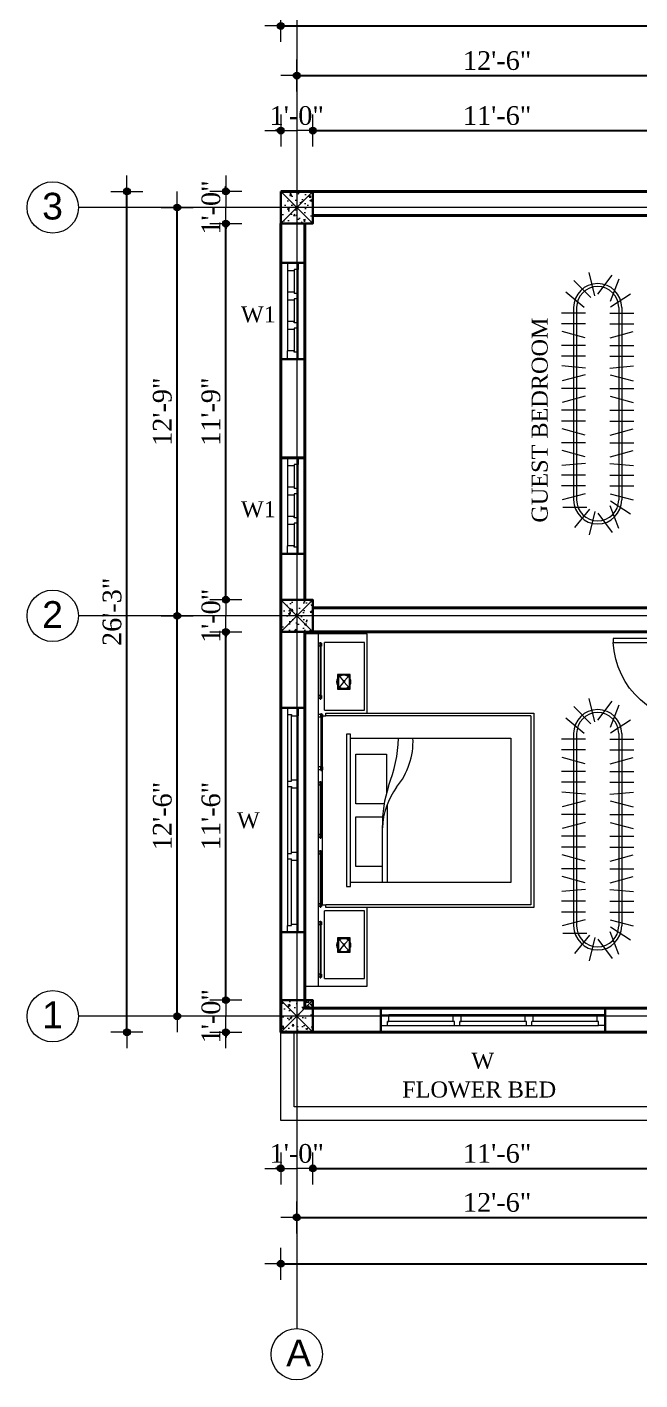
# Model space of a CAD drawing. Header units: inches. Extents: x 897 to 49934, y -34925 to -18564.
# Drawn here: x 24386 to 24616, y -29790 to -29284 of the extents above; entities that cross this region are included whole.
import ezdxf

# ---------------------------------------------------------------- set-up
doc = ezdxf.new("R2010")
doc.units = ezdxf.units.IN
doc.header["$LTSCALE"] = 35
doc.header["$MEASUREMENT"] = 0
doc.header["$PDMODE"] = 34
doc.linetypes.add('ACAD_ISO04W100', pattern=[30, 24, -3, 0, -3])
for name, color, linetype, lineweight in [('SES- Door&Window', 21, 'Continuous', 15), ('SES-DIMENSION', 142, 'Continuous', 13), ('SES-Furniture', 45, 'Continuous', 5), ('SES-grid', 7, 'ACAD_ISO04W100', 9), ('SES-HACTH', 8, 'Continuous', 13), ('SES-REBARS', 1, 'Continuous', 40), ('SES-Staircase', 134, 'Continuous', 13), ('SES-TEXT', 3, 'Continuous', 20), ('SES-Wall Plan', 6, 'Continuous', 30)]:
    doc.layers.add(name, color=color, linetype=linetype, lineweight=lineweight)
doc.styles.add('7 INCH', font='times.ttf', dxfattribs={"height": 7})
doc.styles.add('SES-ARAIL', font='times.ttf', dxfattribs={"height": 6})
doc.styles.add('style1', font='arial.ttf')
doc.dimstyles.new('7 INCH', dxfattribs={"dimscale": 0, "dimtxt": 7, "dimasz": 1, "dimexe": 2, "dimexo": 9, "dimgap": 2, "dimtad": 1, "dimdec": 0, "dimzin": 3, "dimdsep": 46, "dimlunit": 4, "dimtxsty": '7 INCH', "dimblk": 'DIM', "dimcen": 3, "dimdle": 3, "dimse1": 1, "dimse2": 1, "dimclrd": 256, "dimclre": 256, "dimclrt": 7, "dimadec": 1, "dimazin": 2, "dimtfac": 1, "dimtdec": 0, "dimtix": 1, "dimtofl": 0, "dimtmove": 2, "dimatfit": 3, "dimldrblk": 'ARW', "dimfxl": 2, "dimfrac": 2, "dimtolj": 2, "dimtzin": 0, "dimarcsym": 0})

# ---------------------------------------------------------------- blocks, each defined once
blk = doc.blocks.new('c11')
at = {"layer": 'SES-HACTH', "linetype": 'ByBlock'}
h = blk.add_hatch(dxfattribs=at)
h.set_pattern_fill('AR-CONC', color=256)
h.set_pattern_definition([(50, (-20422.33, 19414.4167), (7.1726018, -0.6275213), [0.75, -8.25]), (355, (-20422.33, 19414.417), (-1.3875133, 7.5219213), [0.6, -6.6]), (100.451444, (-20421.732, 19414.3644), (5.7850885, 6.8943999), [0.637402, -7.0114211]), (46.1842, (-20422.33, 19416.417), (10.6724133, -1.6551928), [1.125, -12.375]), (96.635635, (-20421.441, 19416.279), (9.3466195, 9.741186), [0.9561034, -10.5171376]), (351.184164, (-20422.33, 19416.417), (9.3466195, 9.741186), [0.9, -9.9]), (21, (-20421.33, 19415.9167), (5.9690705, -4.0261889), [0.75, -8.25]), (326, (-20421.33, 19415.917), (2.4331533, 7.2515005), [0.6, -6.6]), (71.451445, (-20420.8325, 19415.581), (8.4022238, 3.2253115), [0.6374019, -7.0114211]), (37.5, (-20422.33, 19414.4167), (0.12159855, 3.32893854), [0, -6.52, 0, -6.7, 0, -6.625]), (7.5, (-20422.33, 19414.4167), (2.63069537, 3.9441171), [0, -3.82, 0, -6.37, 0, -2.525]), (327.5, (-20424.56, 19414.4167), (5.33822436, -0.22554872), [0, -2.5, 0, -7.8, 0, -10.35]), (317.5, (-20425.56, 19414.4167), (5.8318617, 1.0010498), [0, -3.25, 0, -5.18, 0, -7.35])])
h.paths.add_polyline_path([(-6, 6), (-6, -6), (6, -6), (6, 6)])
for p, q in [((-6, 6), (6, -6)), ((6, 6), (-6, -6))]:
    blk.add_line(p, q, dxfattribs=at)
at = {"layer": 'SES-Wall Plan', "linetype": 'ByBlock'}
blk.add_lwpolyline([(-6, 6), (6, 6), (6, -6), (-6, -6)], close=True, dxfattribs=at)
blk = doc.blocks.new('6H')
at = {"layer": 'SES- Door&Window'}
for p, q in [((-78, -2.5), (-75.5, -2.5)), ((-75.5, -2.5), (3.5, -2.5)), ((-75.5, -2.5), (-75.5, -4)), ((-75.5, -4), (-75, -4)), ((-50.5, -4), (-75.5, -4)), ((-75, -4), (-75, -6.5)), ((-51, -4), (-51, -6.5)), ((-50.5, -2.5), (-50.5, -4)), ((-48.5, -2.5), (-48.5, -4)), ((-48.5, -4), (-48, -4)), ((-23.5, -4), (-48.5, -4)), ((-48, -4), (-48, -6.5)), ((-24, -4), (-24, -6.5)), ((-23.5, -4), (-24, -4)), ((-23.5, -2.5), (-23.5, -4)), ((-21.5, -2.5), (-21.5, -4)), ((3, -4), (-21.5, -4)), ((-21, -4), (-21, -6.5)), ((3, -4), (3, -6.5)), ((3.5, -4), (3, -4)), ((6, -2.5), (3.5, -2.5)), ((3.5, -2.5), (3.5, -4)), ((-78, -6.5), (-75, -6.5)), ((3, -6.5), (-75, -6.5)), ((6, -6.5), (3, -6.5))]:
    blk.add_line(p, q, dxfattribs=at)
at = {"layer": 'SES-Wall Plan'}
for p, q in [((-78, -9), (-78, 0)), ((-78, -9), (-78, 0)), ((6, -9), (6, 0))]:
    blk.add_line(p, q, dxfattribs=at)
blk.add_lwpolyline([(6, 0), (-78, 0), (-78, -9), (6, -9)], close=True, dxfattribs=at)
blk = doc.blocks.new('DIM')
at = {"layer": 'SES-DIMENSION'}
h = blk.add_hatch(color=256, dxfattribs=at)
h.paths.add_polyline_path([(0, 1.28), (0, 0), (1.28, 0, 0.414214)])
h.paths.add_polyline_path([(1.28, 0), (0, 0), (0, -1.28, 0.414214)])
h.paths.add_polyline_path([(0, 0), (-1.28, 0, 0.414214), (0, -1.28)])
h.paths.add_polyline_path([(0, 1.28, 0.414214), (-1.28, 0), (0, 0)])
for p, q in [((0, 6), (0, -6)), ((-6, 0), (6, 0))]:
    blk.add_line(p, q, dxfattribs=at)
blk.add_circle((0, 0), 1.28, dxfattribs=at)
blk = doc.blocks.new('*D838')
at = {"layer": 'Defpoints', "color": 0, "linetype": 'ByBlock', "transparency": 16777216}
for p in [(24481.17, -29660.13), (24493.17, -29660.13), (24493.17, -29711.12)]:
    blk.add_point(p, dxfattribs=at)
at = {"layer": 'SES-DIMENSION', "linetype": 'ByBlock', "lineweight": -2, "transparency": 16777216}
for p, q in [((24480.17, -29711.12), (24479.17, -29711.12)), ((24494.17, -29711.12), (24495.17, -29711.12))]:
    blk.add_line(p, q, dxfattribs=at)
blk.add_blockref('DIM', (24481.17, -29711.12), dxfattribs=at)
at = {"layer": 'SES-DIMENSION', "linetype": 'ByBlock', "lineweight": -2, "transparency": 16777216, "rotation": 180}
blk.add_blockref('DIM', (24493.17, -29711.12), dxfattribs=at)
at = {"layer": 'SES-DIMENSION', "color": 7, "linetype": 'ByBlock', "transparency": 16777216, "insert": (24487.17, -29705.56), "char_height": 7, "attachment_point": 5, "style": '7 INCH'}
blk.add_mtext('\\A2;1\'-0"', dxfattribs=at)
blk = doc.blocks.new('ARW')
at = {"layer": 'SES-DIMENSION'}
blk.add_lwpolyline([(10, 0, 0, 6, 0), (0, 0, 0, 0, 0), (10, 0, 0, 0, 0)], format="xyseb", dxfattribs=at)
blk = doc.blocks.new('*D839')
at = {"layer": 'Defpoints', "color": 0, "linetype": 'ByBlock', "transparency": 16777216}
for p in [(24493.17, -29660.13), (24631.17, -29660.13), (24631.17, -29711.12)]:
    blk.add_point(p, dxfattribs=at)
at = {"layer": 'SES-DIMENSION', "linetype": 'ByBlock', "lineweight": -2, "transparency": 16777216}
blk.add_line((24494.17, -29711.12), (24630.17, -29711.12), dxfattribs=at)
at = {"layer": 'SES-DIMENSION', "linetype": 'ByBlock', "lineweight": -2, "transparency": 16777216, "rotation": 180}
blk.add_blockref('DIM', (24493.17, -29711.12), dxfattribs=at)
at = {"layer": 'SES-DIMENSION', "linetype": 'ByBlock', "lineweight": -2, "transparency": 16777216}
blk.add_blockref('DIM', (24631.17, -29711.12), dxfattribs=at)
at = {"layer": 'SES-DIMENSION', "color": 7, "linetype": 'ByBlock', "transparency": 16777216, "insert": (24562.17, -29705.56), "char_height": 7, "attachment_point": 5, "style": '7 INCH'}
blk.add_mtext('\\A2;11\'-6"', dxfattribs=at)
blk = doc.blocks.new('*D845')
at = {"layer": 'Defpoints', "color": 0, "linetype": 'ByBlock', "transparency": 16777216}
for p in [(24487.17, -29660.13), (24637.17, -29660.13), (24637.17, -29729.46)]:
    blk.add_point(p, dxfattribs=at)
at = {"layer": 'SES-DIMENSION', "linetype": 'ByBlock', "lineweight": -2, "transparency": 16777216}
blk.add_line((24488.17, -29729.46), (24636.17, -29729.46), dxfattribs=at)
at = {"layer": 'SES-DIMENSION', "linetype": 'ByBlock', "lineweight": -2, "transparency": 16777216, "rotation": 180}
blk.add_blockref('DIM', (24487.17, -29729.46), dxfattribs=at)
at = {"layer": 'SES-DIMENSION', "linetype": 'ByBlock', "lineweight": -2, "transparency": 16777216}
blk.add_blockref('DIM', (24637.17, -29729.46), dxfattribs=at)
at = {"layer": 'SES-DIMENSION', "color": 7, "linetype": 'ByBlock', "transparency": 16777216, "insert": (24562.17, -29723.9), "char_height": 7, "attachment_point": 5, "style": '7 INCH'}
blk.add_mtext('\\A2;12\'-6"', dxfattribs=at)
blk = doc.blocks.new('*D848')
at = {"layer": 'Defpoints', "color": 0, "linetype": 'ByBlock', "transparency": 16777216}
for p in [(24481.17, -29660.13), (24931.17, -29660.13), (24931.17, -29746.83)]:
    blk.add_point(p, dxfattribs=at)
at = {"layer": 'SES-DIMENSION', "linetype": 'ByBlock', "lineweight": -2, "transparency": 16777216}
blk.add_line((24482.17, -29746.83), (24930.17, -29746.83), dxfattribs=at)
at = {"layer": 'SES-DIMENSION', "linetype": 'ByBlock', "lineweight": -2, "transparency": 16777216, "rotation": 180}
blk.add_blockref('DIM', (24481.17, -29746.83), dxfattribs=at)
at = {"layer": 'SES-DIMENSION', "linetype": 'ByBlock', "lineweight": -2, "transparency": 16777216}
blk.add_blockref('DIM', (24931.17, -29746.83), dxfattribs=at)
at = {"layer": 'SES-DIMENSION', "color": 7, "linetype": 'ByBlock', "transparency": 16777216, "insert": (24706.17, -29741.26), "char_height": 7, "attachment_point": 5, "style": '7 INCH'}
blk.add_mtext('\\A2;37\'-6"', dxfattribs=at)
blk = doc.blocks.new('*D849')
at = {"layer": 'Defpoints', "color": 0, "linetype": 'ByBlock', "transparency": 16777216}
for p in [(24460.61, -29648.13), (24481.17, -29648.13), (24481.17, -29660.13)]:
    blk.add_point(p, dxfattribs=at)
at = {"layer": 'SES-DIMENSION', "linetype": 'ByBlock', "lineweight": -2, "transparency": 16777216}
for p, q in [((24460.61, -29647.13), (24460.61, -29646.13)), ((24460.61, -29661.13), (24460.61, -29662.13))]:
    blk.add_line(p, q, dxfattribs=at)
for p, rotation in [((24460.61, -29648.13), 270), ((24460.61, -29660.13), 90)]:
    blk.add_blockref('DIM', p, dxfattribs=dict(at, rotation=rotation))
at = {"layer": 'SES-DIMENSION', "color": 7, "linetype": 'ByBlock', "transparency": 16777216, "insert": (24455.05, -29654.13), "char_height": 7, "attachment_point": 5, "rotation": 90, "style": '7 INCH'}
blk.add_mtext('\\A2;1\'-0"', dxfattribs=at)
blk = doc.blocks.new('*D850')
at = {"layer": 'Defpoints', "color": 0, "linetype": 'ByBlock', "transparency": 16777216}
for p in [(24460.61, -29510.23), (24481.17, -29510.23), (24481.17, -29648.13)]:
    blk.add_point(p, dxfattribs=at)
at = {"layer": 'SES-DIMENSION', "linetype": 'ByBlock', "lineweight": -2, "transparency": 16777216}
blk.add_line((24460.61, -29647.13), (24460.61, -29511.23), dxfattribs=at)
for p, rotation in [((24460.61, -29510.23), 90), ((24460.61, -29648.13), 270)]:
    blk.add_blockref('DIM', p, dxfattribs=dict(at, rotation=rotation))
at = {"layer": 'SES-DIMENSION', "color": 7, "linetype": 'ByBlock', "transparency": 16777216, "insert": (24455.05, -29579.18), "char_height": 7, "attachment_point": 5, "rotation": 90, "style": '7 INCH'}
blk.add_mtext('\\A2;11\'-6"', dxfattribs=at)
blk = doc.blocks.new('*D851')
at = {"layer": 'Defpoints', "color": 0, "linetype": 'ByBlock', "transparency": 16777216}
for p in [(24460.61, -29498.23), (24481.17, -29498.23), (24481.17, -29510.23)]:
    blk.add_point(p, dxfattribs=at)
at = {"layer": 'SES-DIMENSION', "linetype": 'ByBlock', "lineweight": -2, "transparency": 16777216}
for p, q in [((24460.61, -29497.23), (24460.61, -29496.23)), ((24460.61, -29511.23), (24460.61, -29512.23))]:
    blk.add_line(p, q, dxfattribs=at)
for p, rotation in [((24460.61, -29498.23), 270), ((24460.61, -29510.23), 90)]:
    blk.add_blockref('DIM', p, dxfattribs=dict(at, rotation=rotation))
at = {"layer": 'SES-DIMENSION', "color": 7, "linetype": 'ByBlock', "transparency": 16777216, "insert": (24455.05, -29504.23), "char_height": 7, "attachment_point": 5, "rotation": 90, "style": '7 INCH'}
blk.add_mtext('\\A2;1\'-0"', dxfattribs=at)
blk = doc.blocks.new('*D852')
at = {"layer": 'Defpoints', "color": 0, "linetype": 'ByBlock', "transparency": 16777216}
for p in [(24460.61, -29357.34), (24481.17, -29357.34), (24481.17, -29498.23)]:
    blk.add_point(p, dxfattribs=at)
at = {"layer": 'SES-DIMENSION', "linetype": 'ByBlock', "lineweight": -2, "transparency": 16777216}
blk.add_line((24460.61, -29497.23), (24460.61, -29358.34), dxfattribs=at)
for p, rotation in [((24460.61, -29357.34), 90), ((24460.61, -29498.23), 270)]:
    blk.add_blockref('DIM', p, dxfattribs=dict(at, rotation=rotation))
at = {"layer": 'SES-DIMENSION', "color": 7, "linetype": 'ByBlock', "transparency": 16777216, "insert": (24455.04, -29427.79), "char_height": 7, "attachment_point": 5, "rotation": 90, "style": '7 INCH'}
blk.add_mtext('\\A2;11\'-9"', dxfattribs=at)
blk = doc.blocks.new('*D853')
at = {"layer": 'Defpoints', "color": 0, "linetype": 'ByBlock', "transparency": 16777216}
for p in [(24460.61, -29345.34), (24481.17, -29345.34), (24481.17, -29357.34)]:
    blk.add_point(p, dxfattribs=at)
at = {"layer": 'SES-DIMENSION', "linetype": 'ByBlock', "lineweight": -2, "transparency": 16777216}
for p, q in [((24460.61, -29344.34), (24460.61, -29343.34)), ((24460.61, -29358.34), (24460.61, -29359.34))]:
    blk.add_line(p, q, dxfattribs=at)
for p, rotation in [((24460.61, -29345.34), 270), ((24460.61, -29357.34), 90)]:
    blk.add_blockref('DIM', p, dxfattribs=dict(at, rotation=rotation))
at = {"layer": 'SES-DIMENSION', "color": 7, "linetype": 'ByBlock', "transparency": 16777216, "insert": (24455.05, -29351.34), "char_height": 7, "attachment_point": 5, "rotation": 90, "style": '7 INCH'}
blk.add_mtext('\\A2;1\'-0"', dxfattribs=at)
blk = doc.blocks.new('*D861')
at = {"layer": 'Defpoints', "color": 0, "linetype": 'ByBlock', "transparency": 16777216}
for p in [(24442.41, -29504.23), (24481.17, -29504.23), (24481.17, -29654.13)]:
    blk.add_point(p, dxfattribs=at)
at = {"layer": 'SES-DIMENSION', "linetype": 'ByBlock', "lineweight": -2, "transparency": 16777216}
blk.add_line((24442.41, -29653.13), (24442.41, -29505.23), dxfattribs=at)
for p, rotation in [((24442.41, -29504.23), 90), ((24442.41, -29654.13), 270)]:
    blk.add_blockref('DIM', p, dxfattribs=dict(at, rotation=rotation))
at = {"layer": 'SES-DIMENSION', "color": 7, "linetype": 'ByBlock', "transparency": 16777216, "insert": (24436.85, -29579.18), "char_height": 7, "attachment_point": 5, "rotation": 90, "style": '7 INCH'}
blk.add_mtext('\\A2;12\'-6"', dxfattribs=at)
blk = doc.blocks.new('*D862')
at = {"layer": 'Defpoints', "color": 0, "linetype": 'ByBlock', "transparency": 16777216}
for p in [(24442.41, -29351.34), (24481.17, -29351.34), (24481.17, -29504.23)]:
    blk.add_point(p, dxfattribs=at)
at = {"layer": 'SES-DIMENSION', "linetype": 'ByBlock', "lineweight": -2, "transparency": 16777216}
blk.add_line((24442.41, -29503.23), (24442.41, -29352.34), dxfattribs=at)
for p, rotation in [((24442.41, -29351.34), 90), ((24442.41, -29504.23), 270)]:
    blk.add_blockref('DIM', p, dxfattribs=dict(at, rotation=rotation))
at = {"layer": 'SES-DIMENSION', "color": 7, "linetype": 'ByBlock', "transparency": 16777216, "insert": (24436.84, -29427.79), "char_height": 7, "attachment_point": 5, "rotation": 90, "style": '7 INCH'}
blk.add_mtext('\\A2;12\'-9"', dxfattribs=at)
blk = doc.blocks.new('*D863')
at = {"layer": 'Defpoints', "color": 0, "linetype": 'ByBlock', "transparency": 16777216}
for p in [(24423.58, -29345.34), (24481.17, -29345.34), (24481.17, -29660.13)]:
    blk.add_point(p, dxfattribs=at)
at = {"layer": 'SES-DIMENSION', "linetype": 'ByBlock', "lineweight": -2, "transparency": 16777216}
blk.add_line((24423.58, -29659.13), (24423.58, -29346.34), dxfattribs=at)
for p, rotation in [((24423.58, -29345.34), 90), ((24423.58, -29660.13), 270)]:
    blk.add_blockref('DIM', p, dxfattribs=dict(at, rotation=rotation))
at = {"layer": 'SES-DIMENSION', "color": 7, "linetype": 'ByBlock', "transparency": 16777216, "insert": (24418.02, -29502.73), "char_height": 7, "attachment_point": 5, "rotation": 90, "style": '7 INCH'}
blk.add_mtext('\\A2;26\'-3"', dxfattribs=at)
blk = doc.blocks.new('*D864')
at = {"layer": 'Defpoints', "color": 0, "linetype": 'ByBlock', "transparency": 16777216}
for p in [(24493.17, -29322.52), (24481.17, -29345.34), (24493.17, -29345.34)]:
    blk.add_point(p, dxfattribs=at)
at = {"layer": 'SES-DIMENSION', "linetype": 'ByBlock', "lineweight": -2, "transparency": 16777216}
for p, q in [((24480.17, -29322.52), (24479.17, -29322.52)), ((24494.17, -29322.52), (24495.17, -29322.52))]:
    blk.add_line(p, q, dxfattribs=at)
blk.add_blockref('DIM', (24481.17, -29322.52), dxfattribs=at)
at = {"layer": 'SES-DIMENSION', "linetype": 'ByBlock', "lineweight": -2, "transparency": 16777216, "rotation": 180}
blk.add_blockref('DIM', (24493.17, -29322.52), dxfattribs=at)
at = {"layer": 'SES-DIMENSION', "color": 7, "linetype": 'ByBlock', "transparency": 16777216, "insert": (24487.17, -29316.96), "char_height": 7, "attachment_point": 5, "style": '7 INCH'}
blk.add_mtext('\\A2;1\'-0"', dxfattribs=at)
blk = doc.blocks.new('*D865')
at = {"layer": 'Defpoints', "color": 0, "linetype": 'ByBlock', "transparency": 16777216}
for p in [(24631.17, -29322.52), (24493.17, -29345.34), (24631.17, -29345.34)]:
    blk.add_point(p, dxfattribs=at)
at = {"layer": 'SES-DIMENSION', "linetype": 'ByBlock', "lineweight": -2, "transparency": 16777216}
blk.add_line((24494.17, -29322.52), (24630.17, -29322.52), dxfattribs=at)
at = {"layer": 'SES-DIMENSION', "linetype": 'ByBlock', "lineweight": -2, "transparency": 16777216, "rotation": 180}
blk.add_blockref('DIM', (24493.17, -29322.52), dxfattribs=at)
at = {"layer": 'SES-DIMENSION', "linetype": 'ByBlock', "lineweight": -2, "transparency": 16777216}
blk.add_blockref('DIM', (24631.17, -29322.52), dxfattribs=at)
at = {"layer": 'SES-DIMENSION', "color": 7, "linetype": 'ByBlock', "transparency": 16777216, "insert": (24562.17, -29316.96), "char_height": 7, "attachment_point": 5, "style": '7 INCH'}
blk.add_mtext('\\A2;11\'-6"', dxfattribs=at)
blk = doc.blocks.new('*D871')
at = {"layer": 'Defpoints', "color": 0, "linetype": 'ByBlock', "transparency": 16777216}
for p in [(24637.17, -29301.94), (24487.17, -29345.34), (24637.17, -29345.34)]:
    blk.add_point(p, dxfattribs=at)
at = {"layer": 'SES-DIMENSION', "linetype": 'ByBlock', "lineweight": -2, "transparency": 16777216}
blk.add_line((24488.17, -29301.94), (24636.17, -29301.94), dxfattribs=at)
at = {"layer": 'SES-DIMENSION', "linetype": 'ByBlock', "lineweight": -2, "transparency": 16777216, "rotation": 180}
blk.add_blockref('DIM', (24487.17, -29301.94), dxfattribs=at)
at = {"layer": 'SES-DIMENSION', "linetype": 'ByBlock', "lineweight": -2, "transparency": 16777216}
blk.add_blockref('DIM', (24637.17, -29301.94), dxfattribs=at)
at = {"layer": 'SES-DIMENSION', "color": 7, "linetype": 'ByBlock', "transparency": 16777216, "insert": (24562.17, -29296.38), "char_height": 7, "attachment_point": 5, "style": '7 INCH'}
blk.add_mtext('\\A2;12\'-6"', dxfattribs=at)
blk = doc.blocks.new('*D874')
at = {"layer": 'Defpoints', "color": 0, "linetype": 'ByBlock', "transparency": 16777216}
for p in [(24931.17, -29283.37), (24481.17, -29345.34), (24931.17, -29345.34)]:
    blk.add_point(p, dxfattribs=at)
at = {"layer": 'SES-DIMENSION', "linetype": 'ByBlock', "lineweight": -2, "transparency": 16777216}
blk.add_line((24482.17, -29283.37), (24930.17, -29283.37), dxfattribs=at)
at = {"layer": 'SES-DIMENSION', "linetype": 'ByBlock', "lineweight": -2, "transparency": 16777216, "rotation": 180}
blk.add_blockref('DIM', (24481.17, -29283.37), dxfattribs=at)
at = {"layer": 'SES-DIMENSION', "linetype": 'ByBlock', "lineweight": -2, "transparency": 16777216}
blk.add_blockref('DIM', (24931.17, -29283.37), dxfattribs=at)
at = {"layer": 'SES-DIMENSION', "color": 7, "linetype": 'ByBlock', "transparency": 16777216, "insert": (24706.17, -29277.8), "char_height": 7, "attachment_point": 5, "style": '7 INCH'}
blk.add_mtext('\\A2;37\'-6"', dxfattribs=at)
blk = doc.blocks.new('w11')
at = {"layer": 'SES- Door&Window'}
for p, q in [((20350.03, -19817.65), (20353.03, -19817.65)), ((20352.53, -19821.65), (20352.53, -19820.15)), ((20352.53, -19820.15), (20353.03, -19820.15)), ((20361.53, -19820.15), (20352.53, -19820.15)), ((20383.03, -19817.65), (20353.03, -19817.65)), ((20353.03, -19820.15), (20353.03, -19817.65)), ((20361.03, -19820.15), (20361.03, -19817.65)), ((20361.53, -19821.65), (20361.53, -19820.15)), ((20363.53, -19821.65), (20363.53, -19820.15)), ((20363.53, -19820.15), (20364.03, -19820.15)), ((20372.53, -19820.15), (20363.53, -19820.15)), ((20364.03, -19820.15), (20364.03, -19817.65)), ((20372.03, -19820.15), (20372.03, -19817.65)), ((20372.53, -19820.15), (20372.03, -19820.15)), ((20372.53, -19821.65), (20372.53, -19820.15)), ((20383.03, -19820.15), (20374.53, -19820.15)), ((20374.53, -19821.65), (20374.53, -19820.15)), ((20375.03, -19820.15), (20375.03, -19817.65)), ((20386.03, -19817.65), (20383.03, -19817.65)), ((20383.03, -19820.15), (20383.03, -19817.65)), ((20383.53, -19820.15), (20383.03, -19820.15)), ((20383.53, -19821.65), (20383.53, -19820.15)), ((20350.03, -19821.65), (20352.53, -19821.65)), ((20352.53, -19821.65), (20383.53, -19821.65)), ((20386.03, -19821.65), (20383.53, -19821.65))]:
    blk.add_line(p, q, dxfattribs=at)
at = {"layer": 'SES-Wall Plan'}
for p, q in [((20386.03, -19815.15), (20350.03, -19815.15)), ((20350.03, -19815.15), (20350.03, -19824.15)), ((20350.03, -19815.15), (20350.03, -19824.15)), ((20386.03, -19815.15), (20386.03, -19824.15)), ((20386.03, -19824.15), (20350.03, -19824.15))]:
    blk.add_line(p, q, dxfattribs=at)
blk = doc.blocks.new('3ls')
at = {"layer": 'SES- Door&Window'}
for p, q in [((-36, -2.5), (-34, -2.5)), ((-34, -2.5), (-33, -3.5)), ((-33.5, -6.5), (-33.5, -5)), ((-33.5, -5), (-33, -5)), ((-33, -5), (-33, -3.5)), ((-2, -2.5), (-3, -3.5)), ((-3, -5), (-3, -3.5)), ((-2.5, -5), (-3, -5)), ((-2.5, -6.5), (-2.5, -5)), ((0, -2.5), (-2, -2.5)), ((-36, -6.5), (-33.5, -6.5)), ((0, -6.5), (-2.5, -6.5))]:
    blk.add_line(p, q, dxfattribs=at)
blk.add_lwpolyline([(-2.5, -6.5), (-2.5, -37.5), (-4, -37.5), (-4, -6.5)], close=True, dxfattribs=at)
blk.add_arc((-2.5, -6.5), 31.04, 177.2298, 267.2298, dxfattribs=at)
at = {"layer": 'SES-Wall Plan', "color": 6, "ltscale": 2}
for p, q in [((-36, -6.5), (-36, -1.5)), ((0, -6.5), (0, -1.5))]:
    blk.add_line(p, q, dxfattribs=at)
blk = doc.blocks.new('RACK-LARGA-01')
at = {"layer": 'SES-Furniture'}
for p, q in [((-0.35, 4.074), (-0.207, 3.7)), ((-0.001, 3.821), (-0.241, 4.141)), ((0.046, 3.795), (0.139, 4.184)), ((0.382, 4.062), (0.128, 3.754)), ((-0.213, 3.614), (-0.549, 3.831)), ((0.179, 3.729), (0.579, 3.729)), ((-0.207, 3.497), (-0.593, 3.601)), ((-0.4, 0.4), (-0.4, 3.6)), ((-0.35, 0.4), (-0.35, 3.6)), ((0.207, 3.497), (0.593, 3.601)), ((0.35, 0.4), (0.35, 3.6)), ((0.4, 0.4), (0.4, 3.6)), ((-0.2, 3.369), (-0.6, 3.369)), ((-0.2, 3.19), (-0.6, 3.19)), ((0.2, 3.369), (0.6, 3.369)), ((0.2, 3.19), (0.6, 3.19)), ((-0.201, 2.993), (-0.599, 3.028)), ((0.201, 2.993), (0.599, 3.028)), ((-0.207, 2.882), (-0.593, 2.779)), ((0.207, 2.882), (0.593, 2.779)), ((-0.2, 2.651), (-0.6, 2.651)), ((-0.207, 2.523), (-0.593, 2.42)), ((0.2, 2.651), (0.6, 2.651)), ((0.207, 2.523), (0.593, 2.42)), ((-0.2, 2.292), (-0.6, 2.292)), ((0.2, 2.292), (0.6, 2.292)), ((-0.2, 2.108), (-0.6, 2.108)), ((0.2, 2.108), (0.6, 2.108)), ((-0.207, 1.877), (-0.593, 1.98)), ((0.207, 1.877), (0.593, 1.98)), ((-0.2, 1.749), (-0.6, 1.749)), ((-0.207, 1.518), (-0.593, 1.621)), ((0.2, 1.749), (0.6, 1.749)), ((0.207, 1.518), (0.593, 1.621)), ((-0.201, 1.407), (-0.599, 1.372)), ((0.201, 1.407), (0.599, 1.372)), ((-0.2, 1.21), (-0.6, 1.21)), ((0.2, 1.21), (0.6, 1.21)), ((-0.2, 1.031), (-0.6, 1.031)), ((-0.207, 0.903), (-0.593, 0.799)), ((0.2, 1.031), (0.6, 1.031)), ((0.207, 0.903), (0.593, 0.799)), ((-0.2, 0.671), (-0.6, 0.671)), ((-0.2, 0.492), (-0.6, 0.492)), ((0.2, 0.671), (0.6, 0.671)), ((0.2, 0.492), (0.6, 0.492)), ((-0.213, 0.386), (-0.549, 0.169)), ((-0.35, -0.074), (-0.207, 0.3)), ((0.394, -0.052), (0.116, 0.235)), ((0.226, 0.401), (0.531, 0.142)), ((-0.001, 0.179), (-0.241, -0.141)), ((0.046, 0.205), (0.139, -0.184))]:
    blk.add_line(p, q, dxfattribs=at)
for centre, radius, start, end in [((0, 3.6), 0.4, 0, 180), ((0, 3.6), 0.35, 0, 180), ((0, 0.4), 0.4, 180, 0), ((0, 0.4), 0.35, 180, 0)]:
    blk.add_arc(centre, radius, start, end, dxfattribs=at)
blk = doc.blocks.new('CAMA QUEEN-SET-01')
for p, q in [((-2.2, 0), (-2.2, -0.17)), ((2.2, 0), (-2.2, 0)), ((2.2, -0.17), (2.2, 0)), ((-2.2, -0.17), (-2.2, -0.78)), ((-2.2, -0.17), (-2.087, -0.17)), ((-2.104, -0.244), (-2.104, -0.743)), ((-2.104, -0.244), (-1.26, -0.244)), ((-2.094, -0.19), (-2.094, -0.2)), ((-2.087, -0.19), (-2.094, -0.19)), ((-2.087, -0.2), (-2.094, -0.2)), ((-2.087, -0.17), (-2.05, -0.17)), ((-2.087, -0.19), (-2.087, -0.17)), ((-2.087, -0.19), (-2.05, -0.19)), ((-2.087, -0.2), (-2.05, -0.2)), ((-2.087, -0.21), (-2.087, -0.2)), ((-2.05, -0.21), (-2.087, -0.21)), ((-2.05, -0.17), (-2.05, -0.17)), ((-2.05, -0.17), (-1.432, -0.17)), ((-2.05, -0.19), (-2.05, -0.17)), ((-2.05, -0.19), (-2.05, -0.17)), ((-2.05, -0.19), (-2.05, -0.19)), ((-1.432, -0.19), (-2.05, -0.19)), ((-2.05, -0.2), (-2.05, -0.2)), ((-2.05, -0.21), (-2.05, -0.2)), ((-2.05, -0.21), (-2.05, -0.2)), ((-1.432, -0.2), (-2.05, -0.2)), ((-2.05, -0.21), (-2.05, -0.21)), ((-1.432, -0.17), (-1.396, -0.17)), ((-1.432, -0.19), (-1.432, -0.17)), ((-1.432, -0.19), (-1.396, -0.19)), ((-1.432, -0.2), (-1.396, -0.2)), ((-1.432, -0.21), (-1.432, -0.2)), ((-1.396, -0.21), (-1.432, -0.21)), ((-1.396, -0.17), (-1.206, -0.17)), ((-1.396, -0.19), (-1.396, -0.17)), ((-1.386, -0.19), (-1.396, -0.19)), ((-1.396, -0.21), (-1.396, -0.2)), ((-1.386, -0.2), (-1.396, -0.2)), ((-1.386, -0.19), (-1.386, -0.2)), ((-1.26, -0.743), (-1.26, -0.244)), ((-1.218, -0.78), (-1.218, -0.263)), ((-1.218, -0.263), (-1.185, -0.263)), ((-1.214, -0.19), (-1.214, -0.2)), ((-1.206, -0.19), (-1.214, -0.19)), ((-1.206, -0.2), (-1.214, -0.2)), ((-1.206, -0.17), (-1.17, -0.17)), ((-1.206, -0.19), (-1.206, -0.17)), ((-1.206, -0.19), (-1.17, -0.19)), ((-1.206, -0.2), (-1.17, -0.2)), ((-1.206, -0.21), (-1.206, -0.2)), ((-1.17, -0.21), (-1.206, -0.21)), ((-1.185, -0.22), (0.503, -0.22)), ((-1.185, -0.22), (-1.185, -0.263)), ((-1.185, -2.82), (-1.185, -0.263)), ((-1.17, -0.17), (-1.169, -0.17)), ((-1.17, -0.19), (-1.17, -0.17)), ((-1.17, -0.19), (-1.169, -0.19)), ((-1.17, -0.2), (-1.169, -0.2)), ((-1.17, -0.21), (-1.17, -0.2)), ((-1.169, -0.21), (-1.17, -0.21)), ((-1.169, -0.17), (-0.552, -0.17)), ((-1.169, -0.19), (-1.169, -0.17)), ((-0.552, -0.19), (-1.169, -0.19)), ((-0.552, -0.2), (-1.169, -0.2)), ((-1.169, -0.21), (-1.169, -0.2)), ((-0.552, -0.17), (-0.515, -0.17)), ((-0.552, -0.19), (-0.552, -0.17)), ((-0.552, -0.19), (-0.515, -0.19)), ((-0.552, -0.2), (-0.515, -0.2)), ((-0.552, -0.21), (-0.552, -0.2)), ((-0.515, -0.21), (-0.552, -0.21)), ((-0.515, -0.17), (-0.344, -0.17)), ((-0.515, -0.19), (-0.515, -0.17)), ((-0.505, -0.19), (-0.515, -0.19)), ((-0.505, -0.2), (-0.515, -0.2)), ((-0.515, -0.21), (-0.515, -0.2)), ((-0.505, -0.19), (-0.505, -0.2)), ((-0.351, -0.19), (-0.351, -0.2)), ((-0.344, -0.19), (-0.351, -0.19)), ((-0.344, -0.2), (-0.351, -0.2)), ((-0.344, -0.17), (-0.307, -0.17)), ((-0.344, -0.19), (-0.344, -0.17)), ((-0.344, -0.19), (-0.307, -0.19)), ((-0.344, -0.2), (-0.307, -0.2)), ((-0.344, -0.21), (-0.344, -0.2)), ((-0.307, -0.21), (-0.344, -0.21)), ((-0.307, -0.17), (-0.307, -0.17)), ((-0.307, -0.17), (0.311, -0.17)), ((-0.307, -0.19), (-0.307, -0.17)), ((-0.307, -0.19), (-0.307, -0.17)), ((-0.307, -0.19), (-0.307, -0.19)), ((0.311, -0.19), (-0.307, -0.19)), ((-0.307, -0.2), (-0.307, -0.2)), ((-0.307, -0.21), (-0.307, -0.2)), ((0.311, -0.2), (-0.307, -0.2)), ((-0.307, -0.21), (-0.307, -0.2)), ((-0.307, -0.21), (-0.307, -0.21)), ((0.311, -0.17), (0.347, -0.17)), ((0.311, -0.19), (0.311, -0.17)), ((0.311, -0.19), (0.347, -0.19)), ((0.311, -0.2), (0.347, -0.2)), ((0.311, -0.21), (0.311, -0.2)), ((0.347, -0.21), (0.311, -0.21)), ((0.347, -0.17), (0.503, -0.17)), ((0.347, -0.19), (0.347, -0.17)), ((0.357, -0.19), (0.347, -0.19)), ((0.357, -0.2), (0.347, -0.2)), ((0.347, -0.21), (0.347, -0.2)), ((0.357, -0.19), (0.357, -0.2)), ((0.495, -0.2), (0.495, -0.21)), ((0.503, -0.2), (0.495, -0.2)), ((0.503, -0.21), (0.495, -0.21)), ((0.503, -0.17), (0.539, -0.17)), ((0.503, -0.2), (0.503, -0.17)), ((0.503, -0.2), (0.539, -0.2)), ((0.503, -0.21), (0.539, -0.21)), ((0.503, -0.22), (0.503, -0.21)), ((0.539, -0.22), (0.503, -0.22)), ((0.539, -0.17), (0.54, -0.17)), ((0.539, -0.2), (0.539, -0.17)), ((0.539, -0.2), (0.54, -0.2)), ((0.539, -0.21), (0.54, -0.21)), ((0.539, -0.22), (0.539, -0.21)), ((0.54, -0.22), (0.539, -0.22)), ((0.54, -0.17), (1.157, -0.17)), ((0.54, -0.2), (0.54, -0.17)), ((1.157, -0.2), (0.54, -0.2)), ((1.157, -0.21), (0.54, -0.21)), ((0.54, -0.22), (0.54, -0.21)), ((0.54, -0.22), (1.157, -0.22)), ((1.157, -0.17), (1.194, -0.17)), ((1.157, -0.2), (1.157, -0.17)), ((1.157, -0.2), (1.194, -0.2)), ((1.157, -0.21), (1.194, -0.21)), ((1.157, -0.22), (1.157, -0.21)), ((1.176, -0.22), (1.157, -0.22)), ((1.194, -0.22), (1.176, -0.22)), ((1.176, -0.22), (1.176, -0.263)), ((1.176, -2.82), (1.176, -0.263)), ((1.176, -0.263), (1.209, -0.263)), ((1.194, -0.17), (1.39, -0.17)), ((1.194, -0.2), (1.194, -0.17)), ((1.204, -0.2), (1.194, -0.2)), ((1.204, -0.21), (1.194, -0.21)), ((1.194, -0.22), (1.194, -0.21)), ((1.204, -0.2), (1.204, -0.21)), ((1.209, -0.263), (1.209, -0.78)), ((1.246, -0.244), (1.246, -0.743)), ((1.246, -0.244), (2.09, -0.244)), ((1.383, -0.19), (1.383, -0.2)), ((1.39, -0.19), (1.383, -0.19)), ((1.39, -0.2), (1.383, -0.2)), ((1.39, -0.17), (1.427, -0.17)), ((1.39, -0.19), (1.39, -0.17)), ((1.39, -0.19), (1.427, -0.19)), ((1.39, -0.2), (1.427, -0.2)), ((1.39, -0.21), (1.39, -0.2)), ((1.427, -0.21), (1.39, -0.21)), ((1.427, -0.17), (1.427, -0.17)), ((1.427, -0.17), (2.045, -0.17)), ((1.427, -0.19), (1.427, -0.17)), ((1.427, -0.19), (1.427, -0.17)), ((1.427, -0.19), (1.427, -0.19)), ((2.045, -0.19), (1.427, -0.19)), ((1.427, -0.2), (1.427, -0.2)), ((1.427, -0.21), (1.427, -0.2)), ((2.045, -0.2), (1.427, -0.2)), ((1.427, -0.21), (1.427, -0.2)), ((1.427, -0.21), (1.427, -0.21)), ((2.045, -0.17), (2.081, -0.17)), ((2.045, -0.19), (2.045, -0.17)), ((2.045, -0.19), (2.081, -0.19)), ((2.045, -0.2), (2.081, -0.2)), ((2.045, -0.21), (2.045, -0.2)), ((2.081, -0.21), (2.045, -0.21)), ((2.081, -0.17), (2.2, -0.17)), ((2.081, -0.19), (2.081, -0.17)), ((2.091, -0.19), (2.081, -0.19)), ((2.091, -0.2), (2.081, -0.2)), ((2.081, -0.21), (2.081, -0.2)), ((2.09, -0.743), (2.09, -0.244)), ((2.091, -0.19), (2.091, -0.2)), ((2.2, -0.78), (2.2, -0.17)), ((-1.727, -0.408), (-1.776, -0.408)), ((-1.776, -0.408), (-1.776, -0.568)), ((-1.689, -0.482), (-1.765, -0.421)), ((-1.742, -0.421), (-1.765, -0.421)), ((-1.765, -0.421), (-1.765, -0.462)), ((-1.757, -0.441), (-1.765, -0.462)), ((-1.765, -0.462), (-1.765, -0.511)), ((-1.692, -0.491), (-1.765, -0.556)), ((-1.744, -0.423), (-1.757, -0.441)), ((-1.742, -0.421), (-1.744, -0.423)), ((-1.631, -0.421), (-1.742, -0.421)), ((-1.708, -0.399), (-1.727, -0.408)), ((-1.646, -0.408), (-1.727, -0.408)), ((-1.686, -0.396), (-1.708, -0.399)), ((-1.691, -0.484), (-1.692, -0.486)), ((-1.692, -0.486), (-1.692, -0.489)), ((-1.692, -0.489), (-1.692, -0.491)), ((-1.692, -0.491), (-1.691, -0.494)), ((-1.689, -0.482), (-1.691, -0.484)), ((-1.691, -0.494), (-1.689, -0.496)), ((-1.687, -0.48), (-1.689, -0.482)), ((-1.689, -0.496), (-1.687, -0.497)), ((-1.685, -0.479), (-1.687, -0.48)), ((-1.687, -0.497), (-1.685, -0.498)), ((-1.665, -0.399), (-1.686, -0.396)), ((-1.683, -0.479), (-1.685, -0.479)), ((-1.685, -0.498), (-1.683, -0.499)), ((-1.68, -0.479), (-1.683, -0.479)), ((-1.683, -0.499), (-1.68, -0.498)), ((-1.678, -0.48), (-1.68, -0.479)), ((-1.68, -0.498), (-1.678, -0.497)), ((-1.676, -0.482), (-1.678, -0.48)), ((-1.678, -0.497), (-1.676, -0.496)), ((-1.606, -0.421), (-1.676, -0.482)), ((-1.675, -0.484), (-1.676, -0.482)), ((-1.676, -0.496), (-1.675, -0.494)), ((-1.674, -0.486), (-1.675, -0.484)), ((-1.675, -0.494), (-1.674, -0.491)), ((-1.606, -0.556), (-1.675, -0.494)), ((-1.674, -0.489), (-1.674, -0.486)), ((-1.674, -0.491), (-1.674, -0.489)), ((-1.646, -0.408), (-1.665, -0.399)), ((-1.594, -0.408), (-1.646, -0.408)), ((-1.606, -0.421), (-1.631, -0.421)), ((-1.629, -0.423), (-1.631, -0.421)), ((-1.616, -0.441), (-1.629, -0.423)), ((-1.608, -0.463), (-1.616, -0.441)), ((-1.606, -0.48), (-1.608, -0.463)), ((-1.608, -0.51), (-1.606, -0.493)), ((-1.606, -0.48), (-1.606, -0.421)), ((-1.606, -0.493), (-1.606, -0.48)), ((-1.606, -0.556), (-1.606, -0.493)), ((-1.594, -0.568), (-1.594, -0.408)), ((1.559, -0.408), (1.51, -0.408)), ((1.51, -0.408), (1.51, -0.568)), ((1.597, -0.482), (1.521, -0.421)), ((1.544, -0.421), (1.521, -0.421)), ((1.521, -0.421), (1.521, -0.462)), ((1.529, -0.441), (1.521, -0.462)), ((1.521, -0.462), (1.521, -0.511)), ((1.595, -0.491), (1.521, -0.556)), ((1.542, -0.423), (1.529, -0.441)), ((1.544, -0.421), (1.542, -0.423)), ((1.655, -0.421), (1.544, -0.421)), ((1.579, -0.399), (1.559, -0.408)), ((1.641, -0.408), (1.559, -0.408)), ((1.6, -0.396), (1.579, -0.399)), ((1.595, -0.486), (1.594, -0.489)), ((1.594, -0.489), (1.595, -0.491)), ((1.596, -0.484), (1.595, -0.486)), ((1.595, -0.491), (1.596, -0.494)), ((1.597, -0.482), (1.596, -0.484)), ((1.596, -0.494), (1.597, -0.496)), ((1.599, -0.48), (1.597, -0.482)), ((1.597, -0.496), (1.599, -0.497)), ((1.601, -0.479), (1.599, -0.48)), ((1.599, -0.497), (1.601, -0.498)), ((1.621, -0.399), (1.6, -0.396)), ((1.603, -0.479), (1.601, -0.479)), ((1.601, -0.498), (1.603, -0.499)), ((1.606, -0.479), (1.603, -0.479)), ((1.603, -0.499), (1.606, -0.498)), ((1.608, -0.48), (1.606, -0.479)), ((1.606, -0.498), (1.608, -0.497)), ((1.61, -0.482), (1.608, -0.48)), ((1.608, -0.497), (1.61, -0.496)), ((1.681, -0.421), (1.61, -0.482)), ((1.611, -0.484), (1.61, -0.482)), ((1.61, -0.496), (1.611, -0.494)), ((1.612, -0.486), (1.611, -0.484)), ((1.611, -0.494), (1.612, -0.491)), ((1.681, -0.556), (1.611, -0.494)), ((1.612, -0.489), (1.612, -0.486)), ((1.612, -0.491), (1.612, -0.489)), ((1.641, -0.408), (1.621, -0.399)), ((1.692, -0.408), (1.641, -0.408)), ((1.681, -0.421), (1.655, -0.421)), ((1.658, -0.423), (1.655, -0.421)), ((1.671, -0.441), (1.658, -0.423)), ((1.679, -0.463), (1.671, -0.441)), ((1.681, -0.48), (1.679, -0.463)), ((1.679, -0.51), (1.681, -0.493)), ((1.681, -0.48), (1.681, -0.421)), ((1.681, -0.493), (1.681, -0.48)), ((1.681, -0.556), (1.681, -0.493)), ((1.692, -0.568), (1.692, -0.408)), ((-1.776, -0.568), (-1.718, -0.568)), ((-1.765, -0.511), (-1.765, -0.556)), ((-1.765, -0.511), (-1.757, -0.531)), ((-1.765, -0.556), (-1.737, -0.556)), ((-1.757, -0.531), (-1.744, -0.55)), ((-1.744, -0.55), (-1.737, -0.556)), ((-1.737, -0.556), (-1.636, -0.556)), ((-1.718, -0.568), (-1.655, -0.568)), ((-1.718, -0.568), (-1.708, -0.573)), ((-1.708, -0.573), (-1.686, -0.576)), ((-1.686, -0.576), (-1.665, -0.573)), ((-1.665, -0.573), (-1.655, -0.568)), ((-1.655, -0.568), (-1.594, -0.568)), ((-1.636, -0.556), (-1.629, -0.55)), ((-1.636, -0.556), (-1.606, -0.556)), ((-1.629, -0.55), (-1.616, -0.531)), ((-1.616, -0.531), (-1.608, -0.51)), ((0.945, -0.522), (-0.955, -0.522)), ((-0.955, -0.522), (-0.955, -0.572)), ((-0.955, -0.572), (0.945, -0.572)), ((-0.905, -2.572), (-0.905, -0.572)), ((-0.905, -0.572), (0.595, -0.572)), ((-0.905, -0.572), (0.895, -0.572)), ((-0.705, -0.638), (-0.085, -0.638)), ((-0.705, -0.968), (-0.705, -0.638)), ((-0.085, -0.638), (-0.085, -0.968)), ((0.075, -0.638), (0.695, -0.638)), ((0.075, -0.99), (0.075, -0.638)), ((0.695, -0.638), (0.695, -1.018)), ((0.895, -0.572), (0.895, -2.572)), ((0.945, -0.572), (0.945, -0.522)), ((1.51, -0.568), (1.568, -0.568)), ((1.521, -0.511), (1.521, -0.556)), ((1.521, -0.511), (1.529, -0.531)), ((1.521, -0.556), (1.549, -0.556)), ((1.529, -0.531), (1.542, -0.55)), ((1.542, -0.55), (1.549, -0.556)), ((1.549, -0.556), (1.65, -0.556)), ((1.568, -0.568), (1.632, -0.568)), ((1.568, -0.568), (1.579, -0.573)), ((1.579, -0.573), (1.6, -0.576)), ((1.6, -0.576), (1.621, -0.573)), ((1.621, -0.573), (1.632, -0.568)), ((1.632, -0.568), (1.692, -0.568)), ((1.65, -0.556), (1.658, -0.55)), ((1.65, -0.556), (1.681, -0.556)), ((1.658, -0.55), (1.671, -0.531)), ((1.671, -0.531), (1.679, -0.51)), ((-2.2, -0.78), (-1.218, -0.78)), ((-2.104, -0.743), (-1.26, -0.743)), ((-1.218, -2.857), (-1.218, -0.78)), ((1.209, -0.78), (1.209, -2.857)), ((1.209, -0.78), (2.2, -0.78)), ((1.246, -0.743), (2.09, -0.743)), ((-0.905, -0.968), (-0.195, -0.968)), ((0.068, -1.028), (-0.905, -1.028)), ((0.695, -1.018), (0.208, -1.018)), ((0.895, -2.572), (-0.905, -2.572)), ((1.209, -2.857), (-1.218, -2.857)), ((1.176, -2.82), (-1.185, -2.82))]:
    blk.add_line(p, q)
for centre, radius, start, end in [((-0.264, -1.901), 0.934, 53.9597, 87.4602), ((-0.189, -2.562), 1.594, 72.1966, 90.7418), ((0.857, -0.453), 0.898, 230.4539, 272.4327), ((0.981, 0.696), 1.869, 248.5931, 267.384)]:
    blk.add_arc(centre, radius, start, end)

msp = doc.modelspace()

# ---------------------------------------------------------------- linework, layer by layer
at = {"layer": 'SES-DIMENSION'}
for centre in [(24395.8, -29351.34), (24395.8, -29504.23), (24395.8, -29654.13), (24487.17, -29780.71)]:
    msp.add_circle(centre, 9.62, dxfattribs=at)
at = {"layer": 'SES-grid'}
for p, q in [((24487.17, -29250.73), (24487.17, -29771.09)), ((25065.64, -29351.34), (24405.41, -29351.34)), ((25065.64, -29504.23), (24405.41, -29504.23)), ((25065.64, -29654.13), (24405.41, -29654.13))]:
    msp.add_line(p, q, dxfattribs=at)
at = {"layer": 'SES-REBARS', "color": 6, "linetype": 'ByBlock'}
for p, q in [((24481.17, -29660.13), (24481.17, -29357.34)), ((24481.17, -29445.01), (24490.17, -29445.01)), ((24631.17, -29501.23), (24493.17, -29501.23)), ((24631.17, -29510.23), (24493.17, -29510.23)), ((24631.17, -29651.13), (24490.17, -29651.13)), ((24631.17, -29660.13), (24481.17, -29660.13))]:
    msp.add_line(p, q, dxfattribs=at)
for points in [[(24931.17, -29345.34), (24481.17, -29345.34)], [(24490.17, -29422.79), (24490.17, -29357.34)], [(24493.17, -29354.34), (24631.17, -29354.34)], [(24490.17, -29498.23), (24490.17, -29422.79)], [(24490.17, -29651.13), (24490.17, -29510.23)]]:
    msp.add_lwpolyline(points, dxfattribs=at)
at = {"layer": 'SES-Staircase', "linetype": 'ByBlock'}
for points in [[(24631.17, -29693.13), (24481.17, -29693.13), (24481.17, -29660.13)], [(24631.17, -29688.13), (24486.17, -29688.13), (24486.17, -29660.13)]]:
    msp.add_lwpolyline(points, dxfattribs=at)
at = {"layer": 'SES-Wall Plan', "linetype": 'ByBlock'}
msp.add_line((24493.17, -29510.23), (24493.17, -29501.23), dxfattribs=at)

# ---------------------------------------------------------------- block references
at = {"layer": 'SES-DIMENSION', "linetype": 'ByBlock', "rotation": 90}
for p in [(4666.02, -49758.1), (4666.02, -49831.05)]:
    msp.add_blockref('w11', p, dxfattribs=at)
at = {"layer": 'SES-Furniture'}
for name, p, xscale, yscale, zscale, rotation in [('RACK-LARGA-01', (24599.82, -29379.81), 22.5, 22.5, 22.5, 180), ('CAMA QUEEN-SET-01', (24490.17, -29576.93), 30, 30, 30, 89.99999999999997), ('RACK-LARGA-01', (24599.82, -29539.32), 22.5, 22.5, 22.5, 180)]:
    msp.add_blockref(name, p, dxfattribs=dict(at, xscale=xscale, yscale=yscale, zscale=zscale, rotation=rotation))
at = {"layer": 'SES-HACTH', "ltscale": 2, "xscale": -1}
for name, p, rotation in [('3ls', (24643.17, -29510.23), 270), ('6H', (24481.17, -29616.68), 90), ('6H', (24596.67, -29660.13), 180)]:
    msp.add_blockref(name, p, dxfattribs=dict(at, rotation=rotation))
at = {"layer": 'SES-REBARS', "linetype": 'ByBlock'}
for p in [(24487.17, -29351.34), (24487.17, -29504.23), (24487.17, -29654.13)]:
    msp.add_blockref('c11', p, dxfattribs=at)

# ---------------------------------------------------------------- texts
at = {"layer": 'SES-DIMENSION', "char_height": 10, "attachment_point": 1, "style": 'style1'}
for s, insert in [('3', (24391.83, -29345.84)), ('2', (24391.83, -29498.73)), ('1', (24391.83, -29648.63)), ('A', (24483.21, -29775.21))]:
    msp.add_mtext_dynamic_manual_height_columns(s, width=40.2327, gutter_width=1, heights=[0], dxfattribs=dict(at, insert=insert))
at = {"layer": 'SES-TEXT', "ltscale": 2, "style": 'SES-ARAIL'}
for s, p in [('W1', (24466.24, -29394.37)), ('W1', (24466.24, -29467.31)), ('W', (24464.77, -29583.76)), ('W', (24552.52, -29673.82)), ('FLOWER BED', (24526.64, -29684.58))]:
    msp.add_text(s, height=6, dxfattribs=at).set_placement(p)
msp.add_text('GUEST BEDROOM', height=6, rotation=90, dxfattribs=at).set_placement((24581.1, -29469.32))

# ---------------------------------------------------------------- dimensions: what is measured, and where the dimension line sits
at = {"layer": 'SES-DIMENSION', "linetype": 'ByBlock'}
for base, p1, p2, picture, middle in [((24931.17, -29283.37), (24481.17, -29345.34), (24931.17, -29345.34), '*D874', (24706.17, -29277.8)), ((24637.17, -29301.94), (24487.17, -29345.34), (24637.17, -29345.34), '*D871', (24562.17, -29296.38)), ((24493.17, -29322.52), (24481.17, -29345.34), (24493.17, -29345.34), '*D864', (24487.17, -29316.96)), ((24631.17, -29322.52), (24493.17, -29345.34), (24631.17, -29345.34), '*D865', (24562.17, -29316.96)), ((24493.17, -29711.12), (24481.17, -29660.13), (24493.17, -29660.13), '*D838', (24487.17, -29705.56)), ((24931.17, -29746.83), (24481.17, -29660.13), (24931.17, -29660.13), '*D848', (24706.17, -29741.26)), ((24637.17, -29729.46), (24487.17, -29660.13), (24637.17, -29660.13), '*D845', (24562.17, -29723.9)), ((24631.17, -29711.12), (24493.17, -29660.13), (24631.17, -29660.13), '*D839', (24562.17, -29705.56))]:
    dim = msp.add_linear_dim(base=base, p1=p1, p2=p2, dimstyle='7 INCH', override={"dimscale": 1}, dxfattribs=at)
    dim.commit()
    dim.dimension.update_dxf_attribs({"geometry": picture, "text_midpoint": middle})
for base, p1, p2, picture, middle in [((24423.58, -29345.34), (24481.17, -29660.13), (24481.17, -29345.34), '*D863', (24418.02, -29502.73)), ((24460.61, -29345.34), (24481.17, -29357.34), (24481.17, -29345.34), '*D853', (24455.05, -29351.34)), ((24442.41, -29351.34), (24481.17, -29504.23), (24481.17, -29351.34), '*D862', (24436.84, -29427.79)), ((24460.61, -29357.34), (24481.17, -29498.23), (24481.17, -29357.34), '*D852', (24455.04, -29427.79)), ((24460.61, -29498.23), (24481.17, -29510.23), (24481.17, -29498.23), '*D851', (24455.05, -29504.23)), ((24442.41, -29504.23), (24481.17, -29654.13), (24481.17, -29504.23), '*D861', (24436.85, -29579.18)), ((24460.61, -29510.23), (24481.17, -29648.13), (24481.17, -29510.23), '*D850', (24455.05, -29579.18)), ((24460.61, -29648.13), (24481.17, -29660.13), (24481.17, -29648.13), '*D849', (24455.05, -29654.13))]:
    dim = msp.add_linear_dim(base=base, p1=p1, p2=p2, angle=90, dimstyle='7 INCH', override={"dimscale": 1}, dxfattribs=at)
    dim.commit()
    dim.dimension.update_dxf_attribs({"geometry": picture, "text_midpoint": middle})

doc.saveas('drawing.dxf')
